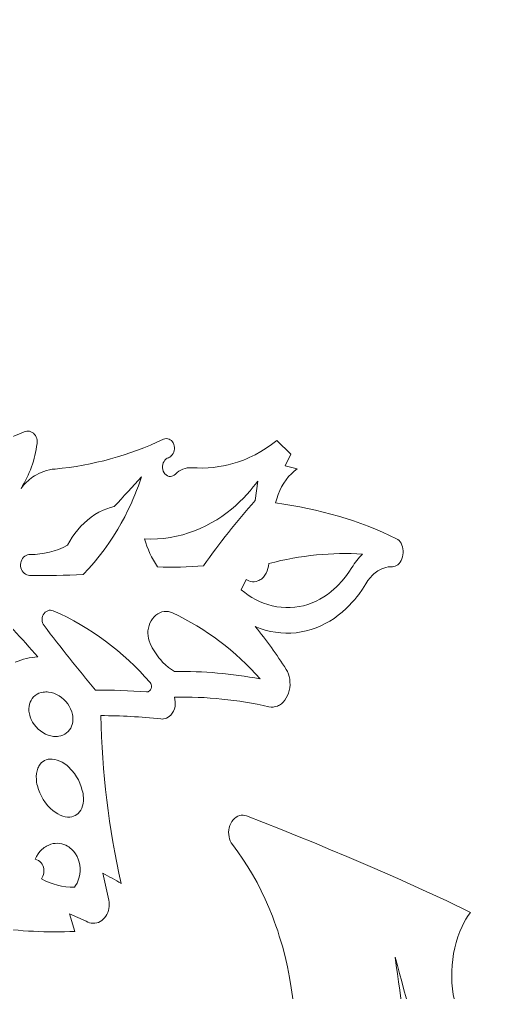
# Model space of a CAD drawing. Extents: x -234 to 858, y -95 to 532.
# Drawn here: x 328.78 to 339.8, y 141.62 to 164.48 of the extents above; entities that cross this region are included whole.
import ezdxf

# ---------------------------------------------------------------- set-up
doc = ezdxf.new("R2010")
doc.units = 0
doc.header["$LTSCALE"] = 7
doc.header["$MEASUREMENT"] = 0
doc.layers.add('8', color=250, linetype='CONTINUOUS', lineweight=15)

msp = doc.modelspace()

# ---------------------------------------------------------------- hatches: boundary and pattern name
at = {"layer": '8'}
h = msp.add_hatch(dxfattribs=at)
h.set_pattern_fill('ANSI37', color=256, scale=15)
h.paths.add_polyline_path([(347.1334, 207.4632), (346.7548, 207.9191, -0.1415284), (345.7548, 210.2076), (338.3092, 266.8253), (332.2576, 266.8253), (339.8061, 209.4253, 0.1415284), (342.1394, 204.0854), (342.518, 203.6295, -0.1750393), (347.7561, 189.1253), (347.7561, 181.5674), (345.3561, 78.0253, 0.0761736), (345.7454, 75.0211), (346.972, 70.7703, -0.0703488), (347.7561, 65.2253), (347.7561, 59.4253, -0.0541238), (347.1752, 54.0753), (353.7561, 54.0753), (353.7561, 65.2253, 0.0703488), (352.7368, 72.4339), (351.5102, 76.6846, -0.0761736), (351.3544, 77.8863), (353.7531, 181.3704, 0.0057938), (353.7561, 181.6253), (353.7561, 189.1253, 0.1750393)])
h.paths.add_polyline_path([(351.013, 141.6167), (351.5903, 149.7033), (347.8498, 149.9703), (347.2725, 141.8837)], flags=24)
h.paths.add_polyline_path([(350.7037, 149.9847), (351.2264, 157.3078), (348.6081, 157.4947), (348.0853, 150.1716)], flags=24)

# ---------------------------------------------------------------- linework, layer by layer
at = {"layer": '8', "ltscale": 0.011531}
msp.add_line((335.1551, 154.2641), (334.8258, 154.5871), dxfattribs=at)
at = {"layer": '8', "ltscale": 0.007639}
msp.add_line((335.0191, 153.9905), (335.1551, 154.2641), dxfattribs=at)
at = {"layer": '8', "ltscale": 0.007294}
msp.add_line((335.3025, 153.9208), (335.0191, 153.9905), dxfattribs=at)
at = {"layer": '8', "ltscale": 0.011596}
msp.add_line((334.315, 153.1742), (334.3773, 153.6339), dxfattribs=at)
at = {"layer": '8', "ltscale": 0.006787}
msp.add_line((334.1067, 151.3223), (333.9895, 151.0774), dxfattribs=at)
at = {"layer": '8', "ltscale": 0.01628}
msp.add_line((330.8755, 143.7869), (330.7357, 144.4229), dxfattribs=at)
at = {"layer": '8', "ltscale": 0.010871}
msp.add_line((330.0818, 143.0562), (329.9516, 143.4711), dxfattribs=at)
at = {"layer": '8', "ltscale": 0.010872}
msp.add_line((329.9516, 143.4711), (330.3479, 143.2921), dxfattribs=at)
at = {"layer": '8'}
for points in [[(329.1906, 154.514), (329.1937, 154.5529), (329.1915, 154.5918), (329.184, 154.6299), (329.1712, 154.6664), (329.1536, 154.7001), (329.1311, 154.7305), (329.1045, 154.7568), (329.0746, 154.778), (329.0458, 154.7921), (329.0152, 154.8016), (328.9838, 154.8063), (328.952, 154.8058), (328.9204, 154.8004), (328.89, 154.7903)], [(332.2772, 154.1819), (332.3016, 154.1923), (332.3246, 154.2064), (332.3457, 154.224), (332.369, 154.2502), (332.3882, 154.2804), (332.4031, 154.3139), (332.4132, 154.3496), (332.4183, 154.3866), (332.4183, 154.424), (332.4134, 154.4606), (332.4035, 154.4959), (332.3891, 154.528), (332.3703, 154.5573), (332.3476, 154.5829), (332.3215, 154.6034), (332.2932, 154.6184), (332.2629, 154.6277), (332.2282, 154.6308), (332.1932, 154.6263), (332.1598, 154.6145)], [(334.8258, 154.5871), (334.7032, 154.4932), (334.5769, 154.406), (334.4472, 154.3257), (334.3141, 154.2525), (334.178, 154.1866), (334.1087, 154.1564), (334.0388, 154.1281), (333.9685, 154.1018), (333.8976, 154.0775), (333.7901, 154.0445), (333.6814, 154.016), (333.5718, 153.9919), (333.4612, 153.9723), (333.335, 153.9556), (333.208, 153.9448), (333.0805, 153.9398), (332.9526, 153.9406), (332.8247, 153.9473)], [(332.4432, 153.7951), (332.4155, 153.772), (332.3844, 153.7549), (332.3555, 153.7458), (332.3255, 153.7422), (332.2956, 153.7444), (332.2738, 153.7498), (332.2527, 153.7583), (332.2229, 153.7767), (332.1967, 153.8009), (332.1744, 153.8307), (332.1571, 153.8646), (332.145, 153.902), (332.1388, 153.9413), (332.1386, 153.9817), (332.1445, 154.0215), (332.1563, 154.0596), (332.1737, 154.095), (332.196, 154.1259), (332.223, 154.152), (332.2491, 154.1695), (332.2772, 154.1819)], [(329.6165, 153.9164), (329.5483, 153.9093), (329.4804, 153.8974), (329.4133, 153.8809), (329.3473, 153.8599), (329.2885, 153.837), (329.2309, 153.8106), (329.1747, 153.7807), (329.1336, 153.7561), (329.0935, 153.7297), (329.0543, 153.7015), (329.0162, 153.6716), (328.9793, 153.6401), (328.9436, 153.6069), (328.8759, 153.5362), (328.8137, 153.4598)], [(334.7972, 153.1203), (334.8237, 153.2189), (334.8562, 153.3151), (334.8945, 153.4081), (334.9385, 153.4975), (334.988, 153.5827), (335.0428, 153.6631), (335.1025, 153.7381), (335.167, 153.8071), (335.233, 153.8672), (335.3025, 153.9208)], [(330.2774, 151.4426), (330.4071, 151.5803), (330.5322, 151.7229), (330.6526, 151.87), (330.7683, 152.0216), (330.8791, 152.1773), (330.985, 152.3371), (331.0858, 152.5007), (331.1699, 152.6468), (331.2501, 152.7956), (331.3262, 152.9468), (331.3984, 153.1004), (331.4442, 153.2039), (331.4883, 153.3084), (331.5306, 153.414), (331.571, 153.5204), (331.6464, 153.7354)], [(334.3773, 153.6339), (334.3245, 153.5634), (334.2704, 153.4943), (334.196, 153.4044), (334.1192, 153.3173), (334.04, 153.2331), (333.9482, 153.1419), (333.8535, 153.0545), (333.756, 152.9711), (333.6559, 152.8919), (333.5358, 152.8048), (333.4125, 152.7238), (333.2859, 152.6489), (333.1565, 152.5804), (333.0243, 152.5184), (332.8897, 152.4631), (332.7528, 152.4145), (332.6138, 152.3729), (332.4673, 152.3369), (332.3191, 152.3086), (332.1695, 152.2881), (332.0189, 152.2752), (331.8677, 152.2702), (331.7162, 152.273)], [(331.0047, 153.0398), (330.9159, 153.0149), (330.8283, 152.9844), (330.7422, 152.9483), (330.6454, 152.9002), (330.5517, 152.8454), (330.4613, 152.7842), (330.3745, 152.7169), (330.2944, 152.6462), (330.2182, 152.5705), (330.1462, 152.4899), (330.0785, 152.4047), (330.0155, 152.3154), (329.9573, 152.2223), (329.9041, 152.1256)], [(337.5439, 151.6211), (337.5769, 151.6231), (337.6094, 151.6316), (337.6405, 151.6463), (337.6697, 151.6667), (337.6988, 151.6949), (337.7247, 151.7289), (337.7468, 151.7672), (337.7646, 151.8086), (337.7782, 151.8536), (337.7871, 151.9003), (337.7913, 151.9482), (337.7907, 151.9969), (337.7856, 152.0437), (337.7761, 152.0887), (337.762, 152.1314), (337.7434, 152.1712), (337.7217, 152.2057), (337.6962, 152.2362), (337.6678, 152.2612), (337.6369, 152.28)], [(329.0286, 151.9097), (328.9977, 151.9079), (328.9674, 151.9012), (328.934, 151.8878), (328.9029, 151.8687), (328.8749, 151.8443), (328.8508, 151.8155), (328.831, 151.7827), (328.8161, 151.7471), (328.8064, 151.7093), (328.8021, 151.6704), (328.8034, 151.6314), (328.8101, 151.5933), (328.8221, 151.5572), (328.8391, 151.5234), (328.8607, 151.4929), (328.8866, 151.4666), (328.9156, 151.4454), (328.9475, 151.4296), (328.981, 151.4198), (329.0155, 151.416)], [(333.9895, 151.0774), (334.0696, 151.0143), (334.1523, 150.9557), (334.2371, 150.902), (334.3267, 150.8518), (334.4182, 150.8071), (334.5113, 150.7681), (334.6138, 150.7324), (334.7177, 150.7037), (334.8225, 150.6821), (334.928, 150.6677), (335.0338, 150.6607), (335.1396, 150.6609), (335.2449, 150.6686), (335.3496, 150.6836), (335.4532, 150.7058), (335.5554, 150.7353), (335.6558, 150.7718), (335.7482, 150.8123), (335.8386, 150.8588), (335.9267, 150.911), (336.0123, 150.9687), (336.0953, 151.0318), (336.1755, 151.1), (336.2222, 151.1433), (336.2678, 151.1883), (336.3555, 151.2832), (336.4384, 151.3843), (336.5164, 151.4912), (336.5894, 151.6034)], [(334.6351, 151.697), (334.6288, 151.637), (334.6163, 151.5779), (334.5976, 151.5212), (334.5733, 151.4686), (334.5435, 151.4201), (334.5084, 151.3765), (334.4697, 151.34), (334.4489, 151.3242), (334.4272, 151.3102), (334.4047, 151.298), (334.3816, 151.2878), (334.3393, 151.2747), (334.296, 151.2682), (334.2526, 151.2685), (334.2095, 151.2755), (334.1675, 151.2892), (334.1364, 151.304), (334.1067, 151.3223)], [(336.9188, 151.223), (336.9665, 151.2953), (337.019, 151.3621), (337.0758, 151.4226), (337.1063, 151.4508), (337.1378, 151.4771), (337.169, 151.5007), (337.2009, 151.5223), (337.2455, 151.5485), (337.2911, 151.5709), (337.3377, 151.5894), (337.3886, 151.6046), (337.4402, 151.6151), (337.4921, 151.6206), (337.5439, 151.6211)], [(334.3181, 150.2134), (334.4351, 150.1691), (334.5537, 150.1321), (334.6735, 150.1026), (334.7942, 150.0808), (334.9153, 150.0667), (335.0367, 150.0604), (335.1578, 150.0619), (335.2785, 150.0713), (335.3982, 150.0885), (335.5168, 150.1135), (335.6339, 150.1462), (335.7491, 150.1864), (335.8579, 150.2322), (335.9644, 150.2846), (336.0684, 150.3436), (336.1697, 150.4089), (336.2681, 150.4803), (336.3633, 150.5576), (336.4553, 150.6406), (336.5244, 150.7088), (336.5914, 150.7802), (336.6562, 150.8546), (336.7032, 150.9122), (336.749, 150.9715), (336.8366, 151.0944), (336.9188, 151.223)], [(329.5716, 150.5859), (329.5404, 150.5961), (329.5077, 150.6003), (329.4749, 150.5981), (329.4411, 150.5889), (329.4093, 150.573), (329.3806, 150.5512), (329.3556, 150.5238), (329.3353, 150.4918), (329.3204, 150.4568), (329.3113, 150.4194), (329.3082, 150.3807), (329.3111, 150.3422), (329.3199, 150.3054), (329.3345, 150.2706), (329.3543, 150.2393)], [(332.3731, 150.5388), (332.3264, 150.5569), (332.2776, 150.5682), (332.2277, 150.5726), (332.178, 150.5699), (332.126, 150.5593), (332.0755, 150.541), (332.0273, 150.5156), (331.9823, 150.4835), (331.9403, 150.4445), (331.9027, 150.3998), (331.8702, 150.3503), (331.8431, 150.297), (331.8217, 150.2399), (331.8062, 150.1801), (331.797, 150.1187), (331.7942, 150.0569), (331.7977, 149.9959), (331.8076, 149.9355), (331.8236, 149.8768), (331.8455, 149.8211)], [(331.8455, 149.8211), (331.8969, 149.7186), (331.9547, 149.6206), (331.986, 149.5734), (332.0188, 149.5276), (332.053, 149.4834), (332.0886, 149.4406), (332.1486, 149.3753), (332.2119, 149.3144), (332.2783, 149.2581), (332.3477, 149.2066), (332.4197, 149.1602)], [(334.6409, 148.3334), (334.6901, 148.3261), (334.7396, 148.3264), (334.7889, 148.3343), (334.837, 148.3496), (334.8617, 148.3605), (334.8857, 148.3734), (334.9314, 148.4047), (334.9743, 148.4434), (335.0128, 148.488), (335.0472, 148.5391), (335.0762, 148.5946), (335.0996, 148.6539), (335.1173, 148.716), (335.129, 148.7803), (335.1346, 148.8459), (335.1342, 148.9118), (335.1275, 148.977), (335.115, 149.0392), (335.0967, 149.0994), (335.0727, 149.1566), (335.0432, 149.2097)], [(331.7606, 148.6804), (331.7855, 148.6818), (331.7989, 148.6854), (331.8119, 148.691), (331.8355, 148.7074), (331.8546, 148.7299), (331.869, 148.7578), (331.8772, 148.7886), (331.8789, 148.8202), (331.874, 148.8512), (331.8628, 148.8803), (331.8461, 148.9051)], [(329.9827, 147.8317), (330.0024, 147.8738), (330.0173, 147.9186), (330.0284, 147.9716), (330.0332, 148.0264), (330.0319, 148.0819), (330.0284, 148.115), (330.0228, 148.148), (330.015, 148.1821), (330.0051, 148.2159), (329.9802, 148.2807), (329.9483, 148.3429), (329.9102, 148.4017), (329.8668, 148.4561), (329.8183, 148.5058), (329.7654, 148.5505), (329.7086, 148.5894), (329.6485, 148.6222), (329.587, 148.6478), (329.5239, 148.6663), (329.46, 148.6773), (329.4279, 148.6798), (329.3959, 148.6803), (329.3645, 148.6787), (329.3334, 148.675), (329.2833, 148.6642), (329.2352, 148.6475), (329.1899, 148.6251), (329.1482, 148.5969), (329.1106, 148.5634), (329.0777, 148.5249), (329.0502, 148.482)], [(329.0502, 148.482), (329.0302, 148.4399), (329.015, 148.3951), (329.0037, 148.342), (328.9989, 148.2873), (329.0003, 148.2317), (329.0039, 148.1984), (329.0097, 148.1651), (329.0177, 148.1312), (329.0278, 148.0976), (329.0532, 148.0328), (329.0857, 147.9706), (329.1244, 147.9119), (329.1685, 147.8575), (329.2175, 147.8078), (329.2709, 147.7632), (329.3282, 147.7242), (329.3886, 147.6915), (329.4502, 147.6659), (329.5132, 147.6474), (329.577, 147.6364), (329.609, 147.6339), (329.6409, 147.6334), (329.6721, 147.635), (329.7029, 147.6387), (329.7527, 147.6495), (329.8002, 147.6662), (329.845, 147.6887), (329.8862, 147.7168), (329.9233, 147.7503), (329.9556, 147.7888), (329.9827, 147.8317)], [(332.0988, 148.0448), (332.1286, 148.0432), (332.1586, 148.0451), (332.1976, 148.053), (332.2353, 148.0665), (332.271, 148.0854), (332.3041, 148.1092), (332.3343, 148.1376), (332.3516, 148.1576), (332.3677, 148.1792), (332.3828, 148.2031), (332.3964, 148.2284), (332.4179, 148.2809), (332.4323, 148.3356), (332.4394, 148.3922), (332.4393, 148.4494), (332.4319, 148.5059), (332.4174, 148.5604)], [(329.2975, 147.0195), (329.2637, 146.9826), (329.235, 146.9402), (329.2211, 146.9139), (329.2089, 146.8862), (329.1984, 146.8567), (329.1896, 146.8261), (329.1776, 146.7627), (329.1725, 146.6964), (329.1739, 146.6284), (329.1813, 146.5595), (329.1887, 146.5174), (329.1981, 146.4753), (329.2227, 146.3918), (329.2543, 146.3098), (329.2924, 146.2304), (329.3365, 146.1542), (329.3885, 146.0784), (329.446, 146.0076), (329.4767, 145.9743), (329.5086, 145.9426), (329.5618, 145.8956), (329.6174, 145.8535), (329.6752, 145.817), (329.7345, 145.7867), (329.795, 145.7633), (329.8518, 145.7484), (329.9084, 145.7408), (329.9364, 145.7399), (329.9639, 145.741), (330.0069, 145.747), (330.0482, 145.7585), (330.0871, 145.7753), (330.1234, 145.7975), (330.1564, 145.8249)], [(330.1564, 145.8249), (330.1896, 145.8618), (330.2178, 145.9041), (330.2414, 145.953), (330.2592, 146.0059), (330.2714, 146.0622), (330.2781, 146.1211), (330.2796, 146.161), (330.2788, 146.2016), (330.2759, 146.243), (330.2708, 146.2847), (330.2637, 146.3268), (330.2545, 146.3688), (330.2305, 146.4523), (330.1996, 146.5342), (330.1622, 146.6137), (330.1189, 146.6899), (330.0676, 146.7658), (330.0107, 146.8367), (329.9803, 146.87), (329.9486, 146.9017), (329.8958, 146.9488), (329.8403, 146.9909), (329.7827, 147.0274), (329.7234, 147.0577), (329.6628, 147.081), (329.6056, 147.096), (329.5486, 147.1036), (329.5204, 147.1045), (329.4926, 147.1034), (329.4491, 147.0974), (329.4074, 147.0859), (329.3679, 147.0691), (329.3311, 147.0468), (329.2975, 147.0195)], [(334.1119, 145.7679), (334.0724, 145.7798), (334.0317, 145.7851), (333.9907, 145.7838), (333.9502, 145.7759), (333.908, 145.7603), (333.868, 145.7378), (333.8309, 145.709), (333.7975, 145.6748), (333.7673, 145.6345), (333.7418, 145.5897), (333.7213, 145.5416), (333.7063, 145.4912), (333.6966, 145.4387), (333.6926, 145.3849), (333.6942, 145.331), (333.7014, 145.2783), (333.7139, 145.2283), (333.7318, 145.1802), (333.7547, 145.1353), (333.7822, 145.0947)], [(339.375, 143.5033), (338.8179, 143.77), (338.248, 144.0346), (337.6658, 144.2971), (337.0721, 144.5574), (336.4673, 144.8158), (336.0889, 144.9743), (335.7067, 145.1321), (335.311, 145.2931), (334.9114, 145.4534), (334.1119, 145.7679)], [(330.0726, 144.0951), (330.096, 144.1298), (330.1304, 144.1917), (330.1582, 144.2574), (330.1793, 144.3261), (330.1935, 144.3968), (330.2005, 144.4687), (330.2004, 144.541), (330.1933, 144.612), (330.1791, 144.6815), (330.1581, 144.749), (330.1304, 144.8133), (330.0963, 144.8738), (330.056, 144.9294), (330.0112, 144.9785), (329.9614, 145.0216), (329.9349, 145.0406), (329.9073, 145.0578), (329.8643, 145.0803), (329.8196, 145.0984), (329.7735, 145.112), (329.7264, 145.1209), (329.6732, 145.1253), (329.6197, 145.1238), (329.5666, 145.1164), (329.5143, 145.1033), (329.4635, 145.0845), (329.4145, 145.0603), (329.3857, 145.0431), (329.3579, 145.024), (329.331, 145.0031), (329.3053, 144.9805), (329.2577, 144.9308), (329.2156, 144.8755), (329.1795, 144.8155), (329.1497, 144.7516)], [(333.7822, 145.0947), (333.9086, 144.9259), (334.0295, 144.7521), (334.145, 144.5735), (334.2549, 144.3902), (334.3593, 144.2026), (334.4581, 144.0109), (334.5512, 143.8153), (334.6387, 143.6161), (334.7205, 143.4135), (334.7637, 143.2991), (334.8051, 143.1837), (334.8453, 143.0655), (334.8838, 142.9465), (334.9545, 142.7079), (335.0181, 142.4662), (335.0745, 142.2219), (335.1237, 141.9753), (335.1657, 141.7266)], [(329.1497, 144.7516), (329.1878, 144.7404), (329.2241, 144.7222), (329.2574, 144.6977), (329.2865, 144.668), (329.3086, 144.6374), (329.3264, 144.6039), (329.3397, 144.5678), (329.3494, 144.5243), (329.353, 144.4791), (329.3504, 144.4341), (329.3416, 144.3906), (329.3291, 144.3546), (329.3124, 144.3205), (329.2917, 144.2892)], [(330.3479, 143.2921), (330.3851, 143.273), (330.4241, 143.2587), (330.4644, 143.2496), (330.5056, 143.2457), (330.5488, 143.2474), (330.5914, 143.255), (330.6328, 143.2682), (330.6726, 143.2869), (330.7109, 143.3112), (330.7462, 143.3404), (330.7782, 143.3738), (330.8065, 143.411), (330.8313, 143.4525), (330.8517, 143.4966), (330.8676, 143.5429), (330.8788, 143.5907), (330.8852, 143.6396), (330.8868, 143.6892), (330.8836, 143.7386), (330.8755, 143.7869)], [(338.9972, 141.4383), (338.972, 141.5715), (338.9534, 141.707), (338.9413, 141.8441), (338.9357, 141.9822), (338.9368, 142.1208), (338.9444, 142.2592), (338.9586, 142.3968), (338.9792, 142.5329), (339.0063, 142.667), (339.0398, 142.7984), (339.0796, 142.9265), (339.1255, 143.0505), (339.1773, 143.1699), (339.2217, 143.2589), (339.2696, 143.3445), (339.3207, 143.4262), (339.375, 143.5033)]]:
    msp.add_lwpolyline(points, dxfattribs=at)
for centre, radius, start, end in [((324.9867, 164.1066), 10.1013, 276.49043, 292.73227), ((326.6143, 154.839), 2.5964, 327.90902, 352.81002), ((328.911, 161.4766), 7.5926, 275.33082, 295.3348), ((332.7996, 153.461), 0.4877, 87.04658, 136.8408), ((305.7934, 176.9425), 34.7411, 316.52614, 318.0871), ((346.6322, 142.1831), 16.5082, 138.25599, 145.04296), ((334.0051, 152.9344), 2.3824, 196.11815, 213.54732), ((329.059, 153.667), 1.7577, 269.00791, 298.73573), ((337.9239, 150.7952), 1.5601, 134.10794, 148.8006), ((332.3487, 161.3451), 9.7327, 268.06265, 274.44102), ((329.332, 166.3969), 14.9842, 268.78976, 273.61727), ((211.1987, 44.1089), 158.2238, 41.767601, 42.387529), ((326.9497, 144.6642), 6.4768, 40.89612, 66.11749), ((329.6446, 144.7804), 6.3729, 41.29417, 64.64642), ((365.0848, 177.5153), 44.9516, 217.35736, 219.82957), ((326.6679, 143.9239), 9.9037, 32.25657, 39.42495), ((329.3293, 147.7753), 1.7324, 93.93886, 112.04117), ((332.5837, 139.2521), 9.9091, 79.24155, 90.94858), ((330.6871, 135.4748), 13.2492, 85.3524, 90.53222), ((332.5812, 139.1198), 9.4415, 77.39883, 90.99436), ((349.7747, 148.441), 19.0866, 180.95128, 192.89534), ((330.6883, 135.5211), 12.6029, 83.57419, 89.98889), ((330.0485, 145.6614), 1.5667, 241.12086, 270.8815), ((316.417, 118.1956), 29.8814, 60.41584, 61.36773), ((329.6136, 153.6954), 10.6496, 262.0352, 272.51998), ((532.8921, 194.9596), 202.223, 195.049975, 196.850099), ((-443.9104, 35.3656), 788.8186, 7.3475794, 7.8021695), ((-503.7668, 12.5412), 848.8207, 8.3198193, 8.7540895)]:
    msp.add_arc(centre, radius, start, end, dxfattribs=at)
for centre, major_axis, ratio, start_param, end_param in [((328.5377, 138.3061), (-10.7819, -12.8857), 0.6954375, 3.3126389, 3.5561214), ((334.4826, 145.0442), (-5.4404, -5.5473), 0.7501044, 3.7083747, 4.0371951)]:
    msp.add_ellipse(centre, major_axis=major_axis, ratio=ratio, start_param=start_param, end_param=end_param, dxfattribs=at)

doc.saveas('drawing.dxf')
